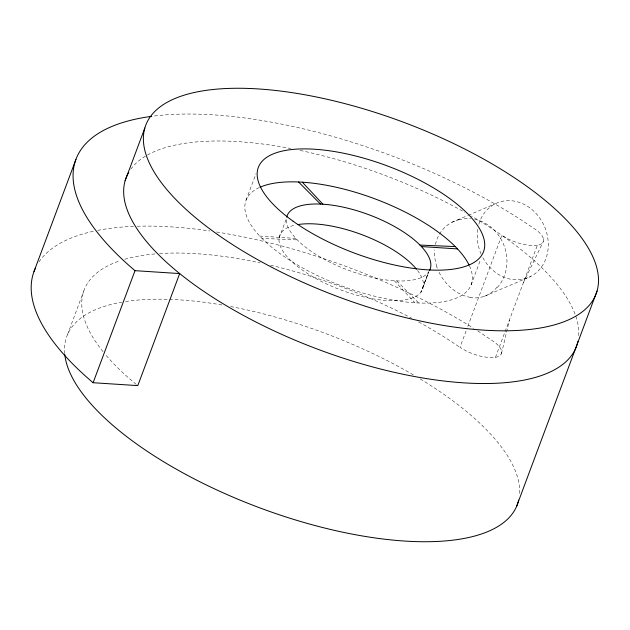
<?xml version="1.0" encoding="UTF-8"?>
<svg xmlns="http://www.w3.org/2000/svg" width="630" height="630" viewBox="0 0 630 630"><rect width="100%" height="100%" fill="white"/><g stroke="black" fill="none" stroke-linecap="round" stroke-linejoin="round"><path stroke-width="0.47" stroke-dasharray="3.15 2.36" d="M501.472 353.572L509.418 320.024M423.336 286.618L428.754 271.877M67.575 334.475L83.814 290.926M471.114 284.902L480.729 259.127M477.69 330.923A293.879 113.88 20.5 0 1 480.123 332.49L493.424 341.405A25.893 10.033 20.5 0 1 500.094 347.658L501.425 350.201A27.145 10.521 20.5 0 1 495.44 357.368L488.124 357.486L480.91 356.257A28.122 10.899 20.5 0 1 465.885 350.784L459.955 347.39L467.153 328.128M467.806 326.379L501.85 235.336L496.534 231.714A240.447 93.177 20.5 0 0 471.358 216.035M495.448 357.375L537.343 245.322A27.145 10.521 20.5 0 0 543.328 238.156M246.125 200.072L256.008 173.683M279.114 237.904L286.445 218.626A76.332 29.579 20.5 0 0 295.84 238.416L297.258 239.888A76.332 29.579 20.5 0 0 394.364 280.767L396.75 280.901A76.332 29.579 20.5 0 0 428.699 271.892L420.895 292.21L428.747 271.703M523.38 282.673L543.359 241.526M497.101 287.067C490.983 295.076 480.43 299.218 470.5 297.573M452.127 222.24L467.436 215.673M468.342 215.287L495.361 203.71M484.32 296.328L530.586 276.515M537.343 245.322L530.019 245.44L522.805 244.204A28.122 10.899 20.5 0 1 507.78 238.731L501.85 235.336A240.447 93.177 20.5 0 1 578.718 335.64M259.245 187.582A120.228 46.588 20.5 0 0 259.733 236.069L261.97 238.392L297.258 239.888M469.484 265.907A120.228 46.588 20.5 0 1 418.674 302.983L414.918 302.786A120.228 46.588 20.5 0 1 261.97 238.392M259.733 236.069L295.84 238.416M396.75 280.901L418.674 302.983M394.364 280.767L414.918 302.786M543.312 238.156L541.997 235.604A25.893 10.033 20.5 0 0 535.319 229.351L522.01 220.437A293.879 113.88 20.5 0 0 152.665 116.204M417.509 270.459A76.332 29.579 20.5 0 1 390.261 300.707A76.332 29.579 20.5 0 1 297.517 266.451A76.332 29.579 20.5 0 1 294.879 225.162M458.798 219.862A40.281 35.815 70 0 1 470.681 218.697M474.713 219.287A40.281 35.815 70 0 1 504.654 247.283A40.281 35.815 70 0 1 497.393 287.382M436.897 266.821A40.352 35.028 58.4 0 1 434.653 249.913M435.448 244.432A40.352 35.028 58.4 0 1 458.758 219.736M470.484 297.36A40.32 32.232 59.2 0 1 439.055 272.278M437.291 268.246A40.32 32.232 59.2 0 1 436.787 266.86M478.839 224.233A40.454 34.556 66.8 0 1 531.137 208.869A40.454 34.556 66.8 0 1 537.886 271.223A40.454 34.556 66.8 0 1 482.352 256.701M481.099 254.04A40.454 34.556 66.8 0 1 477.934 228.021M136.269 384.387A240.447 93.177 20.5 0 1 105.415 354.564M103.052 351.69A240.447 93.177 20.5 0 1 120.346 260.647M124.764 259.276A240.447 93.177 20.5 0 1 155.594 253.882M159.524 253.583A240.447 93.177 20.5 0 1 260.135 262.875M270.624 265.254A240.447 93.177 20.5 0 1 411.87 318.331M418.611 321.961A240.447 93.177 20.5 0 1 459.955 347.39M130.788 169.202A240.447 93.177 20.5 0 1 290.706 148.522M300.171 150.436A240.447 93.177 20.5 0 1 464.751 212.263M39.005 261.859A293.879 113.88 20.5 0 1 94.091 231.115M97.713 230.367A293.879 113.88 20.5 0 1 133.473 226.359M137.245 226.225A293.879 113.88 20.5 0 1 209.892 230.989M216.586 232.005A293.879 113.88 20.5 0 1 473.595 328.332M64.693 353.658A240.447 93.177 20.5 0 1 121.795 302.148M125.551 301.526A240.447 93.177 20.5 0 1 222.981 305.141M230.58 306.526A240.447 93.177 20.5 0 1 413.595 375.023M420.163 378.929A240.447 93.177 20.5 0 1 519.522 494.55"/><path stroke-width="0.94" d="M34.02 271.498L75.915 159.445M125.118 180.739L144.837 128.008M135.009 270.672L179.684 273.57L137.789 385.615L93.114 382.717L135.009 270.672A293.879 113.88 20.5 0 1 151.704 116.329M516.584 506.425L597.043 291.052M260.04 187.22A120.228 46.588 20.5 0 1 298.557 181.983L302.321 182.188A120.228 46.588 20.5 0 1 455.262 246.582L457.498 248.905A120.228 46.588 20.5 0 1 469.059 265.01M286.697 217.145A76.332 29.579 20.5 0 1 320.489 204.073L322.875 204.199A76.332 29.579 20.5 0 1 419.982 245.086L455.262 246.582M419.982 245.086L421.399 246.558L457.498 248.905M298.557 181.983L320.489 204.073M302.321 182.188L322.875 204.199M577.946 341.334A240.447 93.177 20.5 0 1 317.465 349.114A240.447 93.177 20.5 0 1 128.709 172.376M297.643 224.619A76.332 29.579 20.5 0 1 416.414 269.081M421.399 246.558A76.332 29.579 20.5 0 1 429.495 270.601M93.114 382.717A293.879 113.88 20.5 0 1 35.406 268.175M518.687 500.047A240.447 93.177 20.5 0 1 287.209 517.364A240.447 93.177 20.5 0 1 64.788 354.588M217.657 234.596A240.447 93.177 20.5 0 0 593.255 299.754A240.447 93.177 20.5 0 0 301.904 94.24A240.447 93.177 20.5 0 0 217.657 234.596M293.131 221.232A120.228 46.588 20.5 0 0 481.745 255.205A120.228 46.588 20.5 0 0 337.94 152.153A120.228 46.588 20.5 0 0 293.131 221.232"/></g></svg>
